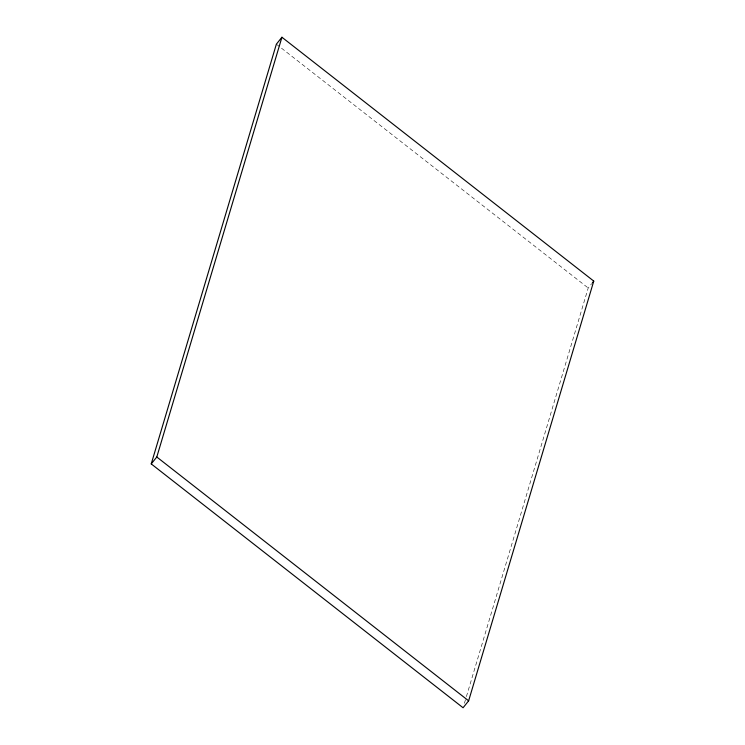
<?xml version="1.0" encoding="UTF-8"?>
<svg xmlns="http://www.w3.org/2000/svg" width="745" height="745" viewBox="0 0 745 745"><rect width="100%" height="100%" fill="white"/><g stroke="black" fill="none" stroke-linecap="round" stroke-linejoin="round"><path stroke-width="0.56" stroke-dasharray="3.73 2.79" d="M464.405 703.299L466.063 697.73M466.398 696.612L588.205 287.998L591.679 283.677M276.367 44.169L588.205 287.998"/><path stroke-width="1.12" d="M151.235 463.912L276.367 44.169L281.927 37.25L593.765 281.089L468.633 700.831L463.073 707.75L151.235 463.912L156.795 457.002L281.927 37.25M592.377 282.811L593.765 281.089M156.795 457.002L468.633 700.831"/></g></svg>
